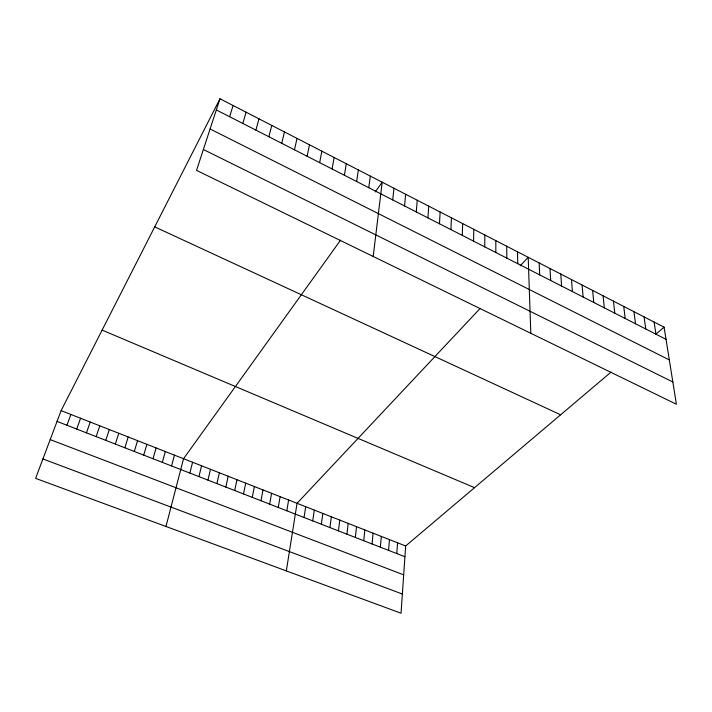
<?xml version="1.0" encoding="UTF-8"?>
<svg xmlns="http://www.w3.org/2000/svg" width="712" height="712" viewBox="0 0 712 712"><rect width="100%" height="100%" fill="white"/><g stroke="black" fill="none" stroke-linecap="round" stroke-linejoin="round"><path stroke-width="1.07" d="M484.747 246.859L484.854 235.005M473.56 241.154L473.809 229.326M462.284 235.405L462.667 223.595M450.927 229.602L451.444 217.828M439.473 223.764L440.132 212.007M427.921 217.872L428.731 206.142M611.101 372.056L405.662 545.979L401.043 613.228L35.6 478.366L61.116 410.619L219.972 98.772L664.091 327.191L676.4 404.247L196.539 170.373L219.972 98.772M396.78 553.571L397.59 542.811M388.583 550.385L389.464 539.616M416.28 211.936L417.241 200.232M380.35 547.181L381.303 536.412M404.55 205.946L405.653 194.269M372.065 543.959L373.088 533.181M363.734 540.719L364.829 529.942M392.713 199.912L393.976 188.262M355.35 537.462L356.525 526.675M346.931 534.178L348.177 523.391M373.186 256.471L382.202 182.21L375.242 191.893M338.449 530.885L339.775 520.098M329.932 527.565L331.329 516.779M368.763 187.692L370.329 176.104M321.352 524.228L322.83 513.441M312.728 520.873L314.286 510.077M356.641 181.516L358.358 169.945M304.06 517.499L305.688 506.704M286.331 570.891L297.046 503.313L480.288 308.287M344.412 175.277L346.299 163.742M286.82 510.798L288.609 499.993M278.258 507.46L280.127 496.664M332.086 168.984L334.133 157.486M269.643 504.114L271.592 493.309M260.984 500.741L263.013 489.936M319.652 162.648L321.868 151.175M252.27 497.35L254.38 486.545M243.513 493.941L245.702 483.137M307.112 156.248L309.506 144.821M234.693 490.515L236.98 479.71M225.838 487.07L228.196 476.257M294.474 149.805L297.029 138.404M216.92 483.599L219.367 472.795M207.948 480.111L210.485 469.306M281.721 143.299L284.462 131.942M198.933 476.604L201.558 465.799M189.864 473.071L192.578 462.266M268.869 136.74L271.779 125.419M165.967 526.471L183.545 458.715L340.558 240.167M171.556 465.951L174.449 455.146M255.902 130.127L258.99 118.842M162.327 462.364L165.309 451.559M153.044 458.751L156.115 447.946M242.819 123.452L246.094 112.211M143.699 455.11L146.868 444.315M134.301 451.461L137.567 440.657M229.629 116.724L233.091 105.518M124.849 447.777L128.205 436.981M115.335 444.083L118.797 433.279M105.768 440.354L109.328 429.558M96.147 436.616L99.796 425.82M86.464 432.843L90.219 422.056M76.718 429.06L80.572 418.264M66.919 425.242L70.88 414.455M520.214 265.798L528.197 257.299L530.814 333.296M656.081 333.973L664.091 327.191M42.907 458.955L402.36 594.048M50.205 439.607L403.677 574.851M57.058 421.406L404.923 556.74M61.116 410.619L405.662 545.979M102.127 330.119L474.539 487.667M154.726 226.87L560.629 414.785M203.374 149.502L672.84 381.979M210.093 128.97L669.316 359.925M216.323 109.933L666.032 339.33M654.114 322.064L655.948 334.186M644.057 316.885L645.784 329.006M633.929 311.678L635.54 323.782M623.721 306.427L625.216 318.513M613.433 301.14L614.821 313.209M603.064 295.8L604.337 307.86M592.615 290.434L593.772 302.475M582.087 285.014L583.128 297.038M571.478 279.558L572.395 291.564M560.789 274.058L561.581 286.046M550.011 268.513L550.679 280.492M539.144 262.933L539.687 274.885M517.49 251.79L517.766 263.707M506.695 246.236L506.846 258.136M495.819 240.647L495.837 252.52"/></g></svg>
